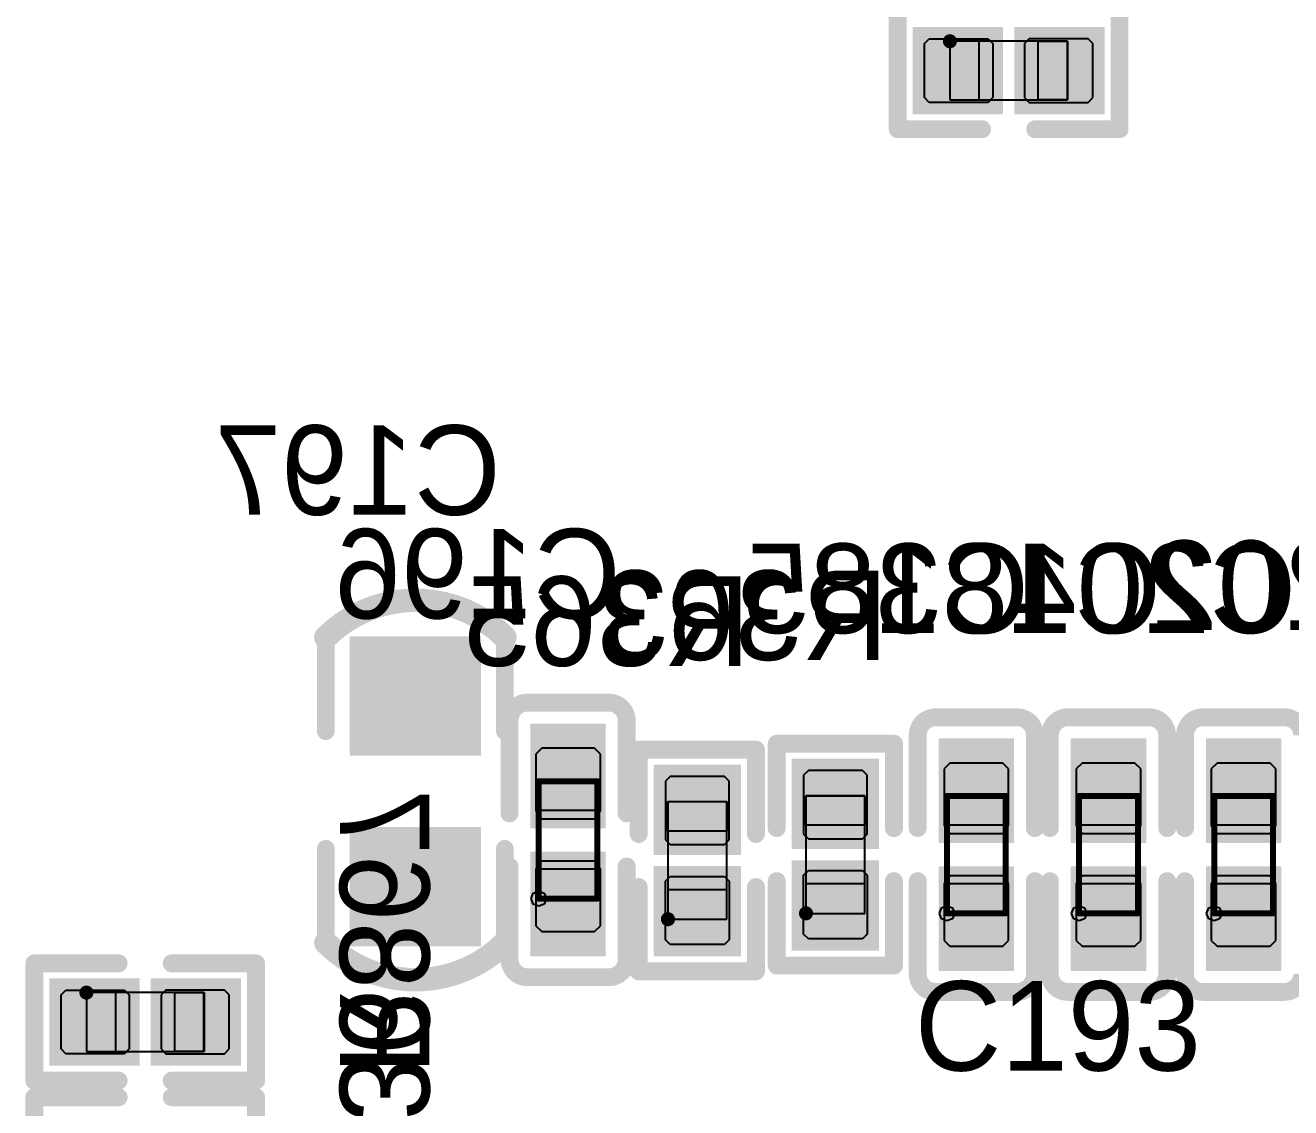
# Model space of a CAD drawing. Header units: millimetres. Extents: x 892 to 1144, y 1011 to 1123.
# Drawn here: x 1005.88 to 1016.65, y 1044.05 to 1053.26 of the extents above; entities that cross this region are included whole.
import ezdxf

# ---------------------------------------------------------------- set-up
doc = ezdxf.new("R2010")
doc.units = ezdxf.units.MM
for name, color, linetype in [('BottomLayer', 5, 'Continuous'), ('BottomOverlay', 54, 'Continuous'), ('BottomPaste', 16, 'Continuous'), ('BottomSolder', 6, 'Continuous'), ('Mechanical15', 56, 'Continuous'), ('Mechanical4', 56, 'Continuous'), ('Mechanical5', 56, 'Continuous'), ('Mechanical6', 56, 'Continuous'), ('TopOverlay', 2, 'Continuous')]:
    doc.layers.add(name, color=color, linetype=linetype)

msp = doc.modelspace()

# ---------------------------------------------------------------- linework, layer by layer
at = {"layer": 'BottomLayer'}
for points in [[(1013.534, 1052.605), (1014.1, 1052.605), (1013.534, 1053.145), (1014.1, 1053.145)], [(1014.4, 1052.605), (1014.966, 1052.605), (1014.4, 1053.145), (1014.966, 1053.145)], [(1008.743, 1047.144), (1009.657, 1047.144), (1008.743, 1047.956), (1009.657, 1047.956)], [(1010.77, 1046.475), (1010.77, 1047.265), (1010.23, 1046.475), (1010.23, 1047.265)], [(1014.245, 1046.35), (1014.245, 1047.14), (1013.705, 1046.35), (1013.705, 1047.14)], [(1015.37, 1046.35), (1015.37, 1047.14), (1014.83, 1046.35), (1014.83, 1047.14)], [(1016.52, 1046.35), (1016.52, 1047.14), (1015.98, 1046.35), (1015.98, 1047.14)], [(1011.87, 1046.3), (1011.87, 1046.866), (1011.33, 1046.3), (1011.33, 1046.866)], [(1013.045, 1046.35), (1013.045, 1046.916), (1012.505, 1046.35), (1012.505, 1046.916)], [(1008.743, 1045.52), (1009.657, 1045.52), (1008.743, 1046.332), (1009.657, 1046.332)], [(1010.77, 1045.385), (1010.77, 1046.175), (1010.23, 1045.385), (1010.23, 1046.175)], [(1011.87, 1045.434), (1011.87, 1046), (1011.33, 1045.434), (1011.33, 1046)], [(1013.045, 1045.484), (1013.045, 1046.05), (1012.505, 1045.484), (1012.505, 1046.05)], [(1014.245, 1045.26), (1014.245, 1046.05), (1013.705, 1045.26), (1013.705, 1046.05)], [(1015.37, 1045.26), (1015.37, 1046.05), (1014.83, 1045.26), (1014.83, 1046.05)], [(1016.52, 1045.26), (1016.52, 1046.05), (1015.98, 1045.26), (1015.98, 1046.05)], [(1006.184, 1044.505), (1006.75, 1044.505), (1006.184, 1045.045), (1006.75, 1045.045)], [(1007.05, 1044.505), (1007.616, 1044.505), (1007.05, 1045.045), (1007.616, 1045.045)]]:
    msp.add_solid(points, dxfattribs=at)
at = {"layer": 'BottomOverlay'}
for points, const_width in [([(1013.306, 1052.376), (1013.306, 1053.374)], 0.152), ([(1015.194, 1052.376), (1015.194, 1053.374)], 0.152), ([(1013.306, 1052.376), (1014.024, 1052.376)], 0.152), ([(1014.476, 1052.376), (1015.194, 1052.376)], 0.152), ([(1008.438, 1047.25), (1008.438, 1048.05)], 0.15), ([(1009.962, 1047.25), (1009.962, 1048.05)], 0.15), ([(1010.154, 1047.494), (1010.846, 1047.494)], 0.152), ([(1010.001, 1046.551), (1010.001, 1047.341)], 0.152), ([(1010.999, 1046.551), (1010.999, 1047.341)], 0.152), ([(1013.629, 1047.369), (1014.321, 1047.369)], 0.152), ([(1014.754, 1047.369), (1015.446, 1047.369)], 0.152), ([(1015.904, 1047.369), (1016.596, 1047.369)], 0.152), ([(1012.276, 1046.426), (1012.276, 1047.144)], 0.152), ([(1012.276, 1047.144), (1013.274, 1047.144)], 0.152), ([(1013.274, 1046.426), (1013.274, 1047.144)], 0.152), ([(1013.476, 1046.426), (1013.476, 1047.216)], 0.152), ([(1014.474, 1046.426), (1014.474, 1047.216)], 0.152), ([(1014.601, 1046.426), (1014.601, 1047.216)], 0.152), ([(1015.599, 1046.426), (1015.599, 1047.216)], 0.152), ([(1015.751, 1046.426), (1015.751, 1047.216)], 0.152), ([(1011.101, 1046.376), (1011.101, 1047.094)], 0.152), ([(1011.101, 1047.094), (1012.099, 1047.094)], 0.152), ([(1012.099, 1046.376), (1012.099, 1047.094)], 0.152), ([(1008.438, 1045.45), (1008.438, 1046.25)], 0.15), ([(1009.962, 1045.45), (1009.962, 1046.25)], 0.15), ([(1010.001, 1045.309), (1010.001, 1046.099)], 0.152), ([(1010.999, 1045.309), (1010.999, 1046.099)], 0.152), ([(1012.276, 1045.256), (1012.276, 1045.974)], 0.152), ([(1013.274, 1045.256), (1013.274, 1045.974)], 0.152), ([(1013.476, 1045.184), (1013.476, 1045.974)], 0.152), ([(1014.474, 1045.184), (1014.474, 1045.974)], 0.152), ([(1014.601, 1045.184), (1014.601, 1045.974)], 0.152), ([(1015.599, 1045.184), (1015.599, 1045.974)], 0.152), ([(1015.751, 1045.184), (1015.751, 1045.974)], 0.152), ([(1011.101, 1045.206), (1011.101, 1045.924)], 0.152), ([(1012.099, 1045.206), (1012.099, 1045.924)], 0.152), ([(1005.956, 1045.274), (1006.674, 1045.274)], 0.152), ([(1005.956, 1044.276), (1005.956, 1045.274)], 0.152), ([(1007.126, 1045.274), (1007.844, 1045.274)], 0.152), ([(1007.844, 1044.276), (1007.844, 1045.274)], 0.152), ([(1011.101, 1045.206), (1012.099, 1045.206)], 0.152), ([(1012.276, 1045.256), (1013.274, 1045.256)], 0.152), ([(1010.154, 1045.156), (1010.846, 1045.156)], 0.152), ([(1013.629, 1045.031), (1014.321, 1045.031)], 0.152), ([(1014.754, 1045.031), (1015.446, 1045.031)], 0.152), ([(1015.904, 1045.031), (1016.596, 1045.031)], 0.152), ([(1005.956, 1044.276), (1006.674, 1044.276)], 0.152), ([(1007.126, 1044.276), (1007.844, 1044.276)], 0.152), ([(1005.956, 1044.134), (1006.674, 1044.134)], 0.152), ([(1005.956, 1043.137), (1005.956, 1044.134)], 0.152), ([(1007.126, 1044.134), (1007.844, 1044.134)], 0.152), ([(1007.844, 1043.137), (1007.844, 1044.134)], 0.152)]:
    msp.add_lwpolyline(points, dxfattribs=dict(at, const_width=const_width))
for points, const_width in [([(1013.268, 1052.376, 1), (1013.344, 1052.376, 1)], 0.0762), ([(1013.268, 1052.376, 1), (1013.344, 1052.376, 1)], 0.0762), ([(1013.986, 1052.376, 1), (1014.062, 1052.376, 1)], 0.0762), ([(1014.438, 1052.376, 1), (1014.514, 1052.376, 1)], 0.0762), ([(1015.156, 1052.376, 1), (1015.232, 1052.376, 1)], 0.0762), ([(1015.156, 1052.376, 1), (1015.232, 1052.376, 1)], 0.0762), ([(1008.388, 1048.05, 1), (1008.488, 1048.05, 1)], 0.1), ([(1008.4, 1048.05, 1), (1008.475, 1048.05, 1)], 0.075), ([(1009.912, 1048.05, 1), (1010.012, 1048.05, 1)], 0.1), ([(1009.924, 1048.05, 1), (1009.999, 1048.05, 1)], 0.075), ([(1010.116, 1047.494, 1), (1010.192, 1047.494, 1)], 0.0762), ([(1010.116, 1047.494, 1), (1010.192, 1047.494, 1)], 0.0762), ([(1010.808, 1047.494, 1), (1010.884, 1047.494, 1)], 0.0762), ([(1010.808, 1047.494, 1), (1010.884, 1047.494, 1)], 0.0762), ([(1009.963, 1047.341, 1), (1010.039, 1047.341, 1)], 0.0762), ([(1009.963, 1047.341, 1), (1010.039, 1047.341, 1)], 0.0762), ([(1010.961, 1047.341, 1), (1011.037, 1047.341, 1)], 0.0762), ([(1010.961, 1047.341, 1), (1011.037, 1047.341, 1)], 0.0762), ([(1013.591, 1047.369, 1), (1013.667, 1047.369, 1)], 0.0762), ([(1013.591, 1047.369, 1), (1013.667, 1047.369, 1)], 0.0762), ([(1014.283, 1047.369, 1), (1014.359, 1047.369, 1)], 0.0762), ([(1014.283, 1047.369, 1), (1014.359, 1047.369, 1)], 0.0762), ([(1014.716, 1047.369, 1), (1014.792, 1047.369, 1)], 0.0762), ([(1014.716, 1047.369, 1), (1014.792, 1047.369, 1)], 0.0762), ([(1015.408, 1047.369, 1), (1015.484, 1047.369, 1)], 0.0762), ([(1015.408, 1047.369, 1), (1015.484, 1047.369, 1)], 0.0762), ([(1015.866, 1047.369, 1), (1015.942, 1047.369, 1)], 0.0762), ([(1015.866, 1047.369, 1), (1015.942, 1047.369, 1)], 0.0762), ([(1016.558, 1047.369, 1), (1016.634, 1047.369, 1)], 0.0762), ([(1016.558, 1047.369, 1), (1016.634, 1047.369, 1)], 0.0762), ([(1008.4, 1047.25, 1), (1008.475, 1047.25, 1)], 0.075), ([(1009.924, 1047.25, 1), (1009.999, 1047.25, 1)], 0.075), ([(1012.238, 1047.144, 1), (1012.314, 1047.144, 1)], 0.0762), ([(1012.238, 1047.144, 1), (1012.314, 1047.144, 1)], 0.0762), ([(1013.235, 1047.144, 1), (1013.312, 1047.144, 1)], 0.0762), ([(1013.235, 1047.144, 1), (1013.312, 1047.144, 1)], 0.0762), ([(1013.438, 1047.216, 1), (1013.514, 1047.216, 1)], 0.0762), ([(1013.438, 1047.216, 1), (1013.514, 1047.216, 1)], 0.0762), ([(1014.435, 1047.216, 1), (1014.512, 1047.216, 1)], 0.0762), ([(1014.435, 1047.216, 1), (1014.512, 1047.216, 1)], 0.0762), ([(1014.563, 1047.216, 1), (1014.639, 1047.216, 1)], 0.0762), ([(1014.563, 1047.216, 1), (1014.639, 1047.216, 1)], 0.0762), ([(1015.561, 1047.216, 1), (1015.637, 1047.216, 1)], 0.0762), ([(1015.561, 1047.216, 1), (1015.637, 1047.216, 1)], 0.0762), ([(1015.713, 1047.216, 1), (1015.789, 1047.216, 1)], 0.0762), ([(1015.713, 1047.216, 1), (1015.789, 1047.216, 1)], 0.0762), ([(1011.063, 1047.094, 1), (1011.139, 1047.094, 1)], 0.0762), ([(1011.063, 1047.094, 1), (1011.139, 1047.094, 1)], 0.0762), ([(1012.061, 1047.094, 1), (1012.137, 1047.094, 1)], 0.0762), ([(1012.061, 1047.094, 1), (1012.137, 1047.094, 1)], 0.0762), ([(1009.963, 1046.551, 1), (1010.039, 1046.551, 1)], 0.0762), ([(1010.961, 1046.551, 1), (1011.037, 1046.551, 1)], 0.0762), ([(1011.063, 1046.376, 1), (1011.139, 1046.376, 1)], 0.0762), ([(1012.061, 1046.376, 1), (1012.137, 1046.376, 1)], 0.0762), ([(1012.238, 1046.426, 1), (1012.314, 1046.426, 1)], 0.0762), ([(1013.235, 1046.426, 1), (1013.312, 1046.426, 1)], 0.0762), ([(1013.438, 1046.426, 1), (1013.514, 1046.426, 1)], 0.0762), ([(1014.435, 1046.426, 1), (1014.512, 1046.426, 1)], 0.0762), ([(1014.563, 1046.426, 1), (1014.639, 1046.426, 1)], 0.0762), ([(1015.561, 1046.426, 1), (1015.637, 1046.426, 1)], 0.0762), ([(1015.713, 1046.426, 1), (1015.789, 1046.426, 1)], 0.0762), ([(1008.4, 1046.25, 1), (1008.475, 1046.25, 1)], 0.075), ([(1009.924, 1046.25, 1), (1009.999, 1046.25, 1)], 0.075), ([(1009.963, 1046.099, 1), (1010.039, 1046.099, 1)], 0.0762), ([(1010.961, 1046.099, 1), (1011.037, 1046.099, 1)], 0.0762), ([(1012.238, 1045.974, 1), (1012.314, 1045.974, 1)], 0.0762), ([(1013.235, 1045.974, 1), (1013.312, 1045.974, 1)], 0.0762), ([(1013.438, 1045.974, 1), (1013.514, 1045.974, 1)], 0.0762), ([(1014.435, 1045.974, 1), (1014.512, 1045.974, 1)], 0.0762), ([(1014.563, 1045.974, 1), (1014.639, 1045.974, 1)], 0.0762), ([(1015.561, 1045.974, 1), (1015.637, 1045.974, 1)], 0.0762), ([(1015.713, 1045.974, 1), (1015.789, 1045.974, 1)], 0.0762), ([(1011.063, 1045.924, 1), (1011.139, 1045.924, 1)], 0.0762), ([(1012.061, 1045.924, 1), (1012.137, 1045.924, 1)], 0.0762), ([(1008.388, 1045.45, 1), (1008.488, 1045.45, 1)], 0.1), ([(1008.4, 1045.45, 1), (1008.475, 1045.45, 1)], 0.075), ([(1009.912, 1045.45, 1), (1010.012, 1045.45, 1)], 0.1), ([(1009.924, 1045.45, 1), (1009.999, 1045.45, 1)], 0.075), ([(1009.963, 1045.309, 1), (1010.039, 1045.309, 1)], 0.0762), ([(1009.963, 1045.309, 1), (1010.039, 1045.309, 1)], 0.0762), ([(1010.961, 1045.309, 1), (1011.037, 1045.309, 1)], 0.0762), ([(1010.961, 1045.309, 1), (1011.037, 1045.309, 1)], 0.0762), ([(1005.918, 1045.274, 1), (1005.994, 1045.274, 1)], 0.0762), ([(1005.918, 1045.274, 1), (1005.994, 1045.274, 1)], 0.0762), ([(1006.636, 1045.274, 1), (1006.712, 1045.274, 1)], 0.0762), ([(1007.088, 1045.274, 1), (1007.164, 1045.274, 1)], 0.0762), ([(1007.806, 1045.274, 1), (1007.882, 1045.274, 1)], 0.0762), ([(1007.806, 1045.274, 1), (1007.882, 1045.274, 1)], 0.0762), ([(1011.063, 1045.206, 1), (1011.139, 1045.206, 1)], 0.0762), ([(1011.063, 1045.206, 1), (1011.139, 1045.206, 1)], 0.0762), ([(1012.061, 1045.206, 1), (1012.137, 1045.206, 1)], 0.0762), ([(1012.061, 1045.206, 1), (1012.137, 1045.206, 1)], 0.0762), ([(1012.238, 1045.256, 1), (1012.314, 1045.256, 1)], 0.0762), ([(1012.238, 1045.256, 1), (1012.314, 1045.256, 1)], 0.0762), ([(1013.235, 1045.256, 1), (1013.312, 1045.256, 1)], 0.0762), ([(1013.235, 1045.256, 1), (1013.312, 1045.256, 1)], 0.0762), ([(1013.438, 1045.184, 1), (1013.514, 1045.184, 1)], 0.0762), ([(1013.438, 1045.184, 1), (1013.514, 1045.184, 1)], 0.0762), ([(1014.435, 1045.184, 1), (1014.512, 1045.184, 1)], 0.0762), ([(1014.435, 1045.184, 1), (1014.512, 1045.184, 1)], 0.0762), ([(1014.563, 1045.184, 1), (1014.639, 1045.184, 1)], 0.0762), ([(1014.563, 1045.184, 1), (1014.639, 1045.184, 1)], 0.0762), ([(1015.561, 1045.184, 1), (1015.637, 1045.184, 1)], 0.0762), ([(1015.561, 1045.184, 1), (1015.637, 1045.184, 1)], 0.0762), ([(1015.713, 1045.184, 1), (1015.789, 1045.184, 1)], 0.0762), ([(1015.713, 1045.184, 1), (1015.789, 1045.184, 1)], 0.0762), ([(1010.116, 1045.156, 1), (1010.192, 1045.156, 1)], 0.0762), ([(1010.116, 1045.156, 1), (1010.192, 1045.156, 1)], 0.0762), ([(1010.808, 1045.156, 1), (1010.884, 1045.156, 1)], 0.0762), ([(1010.808, 1045.156, 1), (1010.884, 1045.156, 1)], 0.0762), ([(1013.591, 1045.031, 1), (1013.667, 1045.031, 1)], 0.0762), ([(1013.591, 1045.031, 1), (1013.667, 1045.031, 1)], 0.0762), ([(1014.283, 1045.031, 1), (1014.359, 1045.031, 1)], 0.0762), ([(1014.283, 1045.031, 1), (1014.359, 1045.031, 1)], 0.0762), ([(1014.716, 1045.031, 1), (1014.792, 1045.031, 1)], 0.0762), ([(1014.716, 1045.031, 1), (1014.792, 1045.031, 1)], 0.0762), ([(1015.408, 1045.031, 1), (1015.484, 1045.031, 1)], 0.0762), ([(1015.408, 1045.031, 1), (1015.484, 1045.031, 1)], 0.0762), ([(1015.866, 1045.031, 1), (1015.942, 1045.031, 1)], 0.0762), ([(1015.866, 1045.031, 1), (1015.942, 1045.031, 1)], 0.0762), ([(1016.558, 1045.031, 1), (1016.634, 1045.031, 1)], 0.0762), ([(1016.558, 1045.031, 1), (1016.634, 1045.031, 1)], 0.0762), ([(1005.918, 1044.276, 1), (1005.994, 1044.276, 1)], 0.0762), ([(1005.918, 1044.276, 1), (1005.994, 1044.276, 1)], 0.0762), ([(1006.636, 1044.276, 1), (1006.712, 1044.276, 1)], 0.0762), ([(1007.088, 1044.276, 1), (1007.164, 1044.276, 1)], 0.0762), ([(1007.806, 1044.276, 1), (1007.882, 1044.276, 1)], 0.0762), ([(1007.806, 1044.276, 1), (1007.882, 1044.276, 1)], 0.0762), ([(1005.918, 1044.134, 1), (1005.994, 1044.134, 1)], 0.0762), ([(1005.918, 1044.134, 1), (1005.994, 1044.134, 1)], 0.0762), ([(1006.636, 1044.134, 1), (1006.712, 1044.134, 1)], 0.0762), ([(1007.088, 1044.134, 1), (1007.164, 1044.134, 1)], 0.0762), ([(1007.806, 1044.134, 1), (1007.882, 1044.134, 1)], 0.0762), ([(1007.806, 1044.134, 1), (1007.882, 1044.134, 1)], 0.0762)]:
    msp.add_lwpolyline(points, format="xyb", close=True, dxfattribs=dict(at, const_width=const_width))
for points, const_width in [([(1008.438, 1048.05, -0.414214), (1009.962, 1048.05)], 0.2), ([(1010.001, 1047.341, -0.414214), (1010.154, 1047.494)], 0.152), ([(1010.846, 1047.494, -0.414214), (1010.999, 1047.341)], 0.152), ([(1013.476, 1047.216, -0.414214), (1013.629, 1047.369)], 0.152), ([(1014.321, 1047.369, -0.414214), (1014.474, 1047.216)], 0.152), ([(1014.601, 1047.216, -0.414214), (1014.754, 1047.369)], 0.152), ([(1015.446, 1047.369, -0.414214), (1015.599, 1047.216)], 0.152), ([(1015.751, 1047.216, -0.414214), (1015.904, 1047.369)], 0.152), ([(1016.596, 1047.369, -0.414214), (1016.749, 1047.216)], 0.152), ([(1009.962, 1045.45, -0.414214), (1008.438, 1045.45)], 0.2), ([(1010.154, 1045.156, -0.414214), (1010.001, 1045.309)], 0.152), ([(1010.999, 1045.309, -0.414214), (1010.846, 1045.156)], 0.152), ([(1013.629, 1045.031, -0.414214), (1013.476, 1045.184)], 0.152), ([(1014.474, 1045.184, -0.414214), (1014.321, 1045.031)], 0.152), ([(1014.754, 1045.031, -0.414214), (1014.601, 1045.184)], 0.152), ([(1015.599, 1045.184, -0.414214), (1015.446, 1045.031)], 0.152), ([(1015.904, 1045.031, -0.414214), (1015.751, 1045.184)], 0.152), ([(1016.749, 1045.184, -0.414214), (1016.596, 1045.031)], 0.152)]:
    msp.add_lwpolyline(points, format="xyb", dxfattribs=dict(at, const_width=const_width))
at = {"layer": 'BottomPaste'}
for p, q in [((1013.534, 1053.105), (1013.574, 1053.145)), ((1013.574, 1053.145), (1014.075, 1053.145)), ((1014.075, 1053.145), (1014.115, 1053.105)), ((1014.425, 1053.145), (1014.385, 1053.105)), ((1014.926, 1053.145), (1014.425, 1053.145)), ((1014.966, 1053.105), (1014.926, 1053.145)), ((1013.534, 1052.645), (1013.534, 1053.105)), ((1014.115, 1053.105), (1014.115, 1052.645)), ((1014.385, 1053.105), (1014.385, 1052.645)), ((1014.966, 1052.645), (1014.966, 1053.105)), ((1013.574, 1052.605), (1013.534, 1052.645)), ((1014.075, 1052.605), (1013.574, 1052.605)), ((1014.115, 1052.645), (1014.075, 1052.605)), ((1014.385, 1052.645), (1014.425, 1052.605)), ((1014.425, 1052.605), (1014.926, 1052.605)), ((1014.926, 1052.605), (1014.966, 1052.645)), ((1010.275, 1047.105), (1010.225, 1047.055)), ((1010.725, 1047.105), (1010.275, 1047.105)), ((1010.775, 1047.055), (1010.725, 1047.105)), ((1010.225, 1047.055), (1010.225, 1046.575)), ((1010.775, 1046.575), (1010.775, 1047.055)), ((1013.75, 1046.98), (1013.7, 1046.93)), ((1014.2, 1046.98), (1013.75, 1046.98)), ((1014.25, 1046.93), (1014.2, 1046.98)), ((1014.875, 1046.98), (1014.825, 1046.93)), ((1015.325, 1046.98), (1014.875, 1046.98)), ((1015.375, 1046.93), (1015.325, 1046.98)), ((1016.025, 1046.98), (1015.975, 1046.93)), ((1016.475, 1046.98), (1016.025, 1046.98)), ((1016.525, 1046.93), (1016.475, 1046.98)), ((1011.37, 1046.866), (1011.33, 1046.826)), ((1011.83, 1046.866), (1011.37, 1046.866)), ((1011.87, 1046.826), (1011.83, 1046.866)), ((1012.545, 1046.916), (1012.505, 1046.876)), ((1012.505, 1046.876), (1012.505, 1046.375)), ((1013.005, 1046.916), (1012.545, 1046.916)), ((1013.045, 1046.876), (1013.005, 1046.916)), ((1013.045, 1046.375), (1013.045, 1046.876)), ((1013.7, 1046.93), (1013.7, 1046.45)), ((1014.25, 1046.45), (1014.25, 1046.93)), ((1014.825, 1046.93), (1014.825, 1046.45)), ((1015.375, 1046.45), (1015.375, 1046.93)), ((1015.975, 1046.93), (1015.975, 1046.45)), ((1016.525, 1046.45), (1016.525, 1046.93)), ((1011.33, 1046.826), (1011.33, 1046.325)), ((1011.87, 1046.325), (1011.87, 1046.826)), ((1010.225, 1046.575), (1010.275, 1046.505)), ((1010.725, 1046.505), (1010.775, 1046.575)), ((1010.275, 1046.505), (1010.725, 1046.505)), ((1013.7, 1046.45), (1013.75, 1046.38)), ((1014.2, 1046.38), (1014.25, 1046.45)), ((1014.825, 1046.45), (1014.875, 1046.38)), ((1015.325, 1046.38), (1015.375, 1046.45)), ((1015.975, 1046.45), (1016.025, 1046.38)), ((1016.475, 1046.38), (1016.525, 1046.45)), ((1011.33, 1046.325), (1011.37, 1046.285)), ((1011.83, 1046.285), (1011.87, 1046.325)), ((1012.505, 1046.375), (1012.545, 1046.335)), ((1012.545, 1046.335), (1013.005, 1046.335)), ((1013.005, 1046.335), (1013.045, 1046.375)), ((1013.75, 1046.38), (1014.2, 1046.38)), ((1014.875, 1046.38), (1015.325, 1046.38)), ((1016.025, 1046.38), (1016.475, 1046.38)), ((1011.37, 1046.285), (1011.83, 1046.285)), ((1010.275, 1046.145), (1010.225, 1046.075)), ((1010.725, 1046.145), (1010.275, 1046.145)), ((1010.775, 1046.075), (1010.725, 1046.145)), ((1010.225, 1046.075), (1010.225, 1045.595)), ((1010.775, 1045.595), (1010.775, 1046.075)), ((1011.33, 1045.975), (1011.37, 1046.015)), ((1011.37, 1046.015), (1011.83, 1046.015)), ((1011.83, 1046.015), (1011.87, 1045.975)), ((1012.505, 1046.025), (1012.545, 1046.065)), ((1012.505, 1045.524), (1012.505, 1046.025)), ((1012.545, 1046.065), (1013.005, 1046.065)), ((1013.005, 1046.065), (1013.045, 1046.025)), ((1013.045, 1046.025), (1013.045, 1045.524)), ((1013.75, 1046.02), (1013.7, 1045.95)), ((1014.2, 1046.02), (1013.75, 1046.02)), ((1014.25, 1045.95), (1014.2, 1046.02)), ((1014.875, 1046.02), (1014.825, 1045.95)), ((1015.325, 1046.02), (1014.875, 1046.02)), ((1015.375, 1045.95), (1015.325, 1046.02)), ((1016.025, 1046.02), (1015.975, 1045.95)), ((1016.475, 1046.02), (1016.025, 1046.02)), ((1016.525, 1045.95), (1016.475, 1046.02)), ((1011.33, 1045.474), (1011.33, 1045.975)), ((1011.87, 1045.975), (1011.87, 1045.474)), ((1013.7, 1045.95), (1013.7, 1045.47)), ((1014.25, 1045.47), (1014.25, 1045.95)), ((1014.825, 1045.95), (1014.825, 1045.47)), ((1015.375, 1045.47), (1015.375, 1045.95)), ((1015.975, 1045.95), (1015.975, 1045.47)), ((1016.525, 1045.47), (1016.525, 1045.95)), ((1010.225, 1045.595), (1010.275, 1045.545)), ((1010.725, 1045.545), (1010.775, 1045.595)), ((1010.275, 1045.545), (1010.725, 1045.545)), ((1011.37, 1045.434), (1011.33, 1045.474)), ((1011.87, 1045.474), (1011.83, 1045.434)), ((1012.545, 1045.484), (1012.505, 1045.524)), ((1013.005, 1045.484), (1012.545, 1045.484)), ((1013.045, 1045.524), (1013.005, 1045.484)), ((1013.7, 1045.47), (1013.75, 1045.42)), ((1014.2, 1045.42), (1014.25, 1045.47)), ((1014.825, 1045.47), (1014.875, 1045.42)), ((1015.325, 1045.42), (1015.375, 1045.47)), ((1015.975, 1045.47), (1016.025, 1045.42)), ((1016.475, 1045.42), (1016.525, 1045.47)), ((1011.83, 1045.434), (1011.37, 1045.434)), ((1013.75, 1045.42), (1014.2, 1045.42)), ((1014.875, 1045.42), (1015.325, 1045.42)), ((1016.025, 1045.42), (1016.475, 1045.42)), ((1006.184, 1045.005), (1006.224, 1045.045)), ((1006.224, 1045.045), (1006.725, 1045.045)), ((1006.725, 1045.045), (1006.765, 1045.005)), ((1007.075, 1045.045), (1007.035, 1045.005)), ((1007.576, 1045.045), (1007.075, 1045.045)), ((1007.616, 1045.005), (1007.576, 1045.045)), ((1006.184, 1044.545), (1006.184, 1045.005)), ((1006.765, 1045.005), (1006.765, 1044.545)), ((1007.035, 1045.005), (1007.035, 1044.545)), ((1007.616, 1044.545), (1007.616, 1045.005)), ((1006.224, 1044.505), (1006.184, 1044.545)), ((1006.725, 1044.505), (1006.224, 1044.505)), ((1006.765, 1044.545), (1006.725, 1044.505)), ((1007.035, 1044.545), (1007.075, 1044.505)), ((1007.075, 1044.505), (1007.576, 1044.505)), ((1007.576, 1044.505), (1007.616, 1044.545))]:
    msp.add_line(p, q, dxfattribs=at)
for points in [[(1013.534, 1052.605), (1014.1, 1052.605), (1013.534, 1053.145), (1014.1, 1053.145)], [(1014.4, 1052.605), (1014.966, 1052.605), (1014.4, 1053.145), (1014.966, 1053.145)], [(1008.743, 1047.144), (1009.657, 1047.144), (1008.743, 1047.956), (1009.657, 1047.956)], [(1010.77, 1046.475), (1010.77, 1047.265), (1010.23, 1046.475), (1010.23, 1047.265)], [(1014.245, 1046.35), (1014.245, 1047.14), (1013.705, 1046.35), (1013.705, 1047.14)], [(1015.37, 1046.35), (1015.37, 1047.14), (1014.83, 1046.35), (1014.83, 1047.14)], [(1016.52, 1046.35), (1016.52, 1047.14), (1015.98, 1046.35), (1015.98, 1047.14)], [(1011.87, 1046.3), (1011.87, 1046.866), (1011.33, 1046.3), (1011.33, 1046.866)], [(1013.045, 1046.35), (1013.045, 1046.916), (1012.505, 1046.35), (1012.505, 1046.916)], [(1008.743, 1045.52), (1009.657, 1045.52), (1008.743, 1046.332), (1009.657, 1046.332)], [(1010.77, 1045.385), (1010.77, 1046.175), (1010.23, 1045.385), (1010.23, 1046.175)], [(1011.87, 1045.434), (1011.87, 1046), (1011.33, 1045.434), (1011.33, 1046)], [(1013.045, 1045.484), (1013.045, 1046.05), (1012.505, 1045.484), (1012.505, 1046.05)], [(1014.245, 1045.26), (1014.245, 1046.05), (1013.705, 1045.26), (1013.705, 1046.05)], [(1015.37, 1045.26), (1015.37, 1046.05), (1014.83, 1045.26), (1014.83, 1046.05)], [(1016.52, 1045.26), (1016.52, 1046.05), (1015.98, 1045.26), (1015.98, 1046.05)], [(1006.184, 1044.505), (1006.75, 1044.505), (1006.184, 1045.045), (1006.75, 1045.045)], [(1007.05, 1044.505), (1007.616, 1044.505), (1007.05, 1045.045), (1007.616, 1045.045)]]:
    msp.add_solid(points, dxfattribs=at)
at = {"layer": 'BottomSolder'}
for points in [[(1013.433, 1052.503), (1014.202, 1052.503), (1013.433, 1053.247), (1014.202, 1053.247)], [(1014.298, 1052.503), (1015.067, 1052.503), (1014.298, 1053.247), (1015.067, 1053.247)], [(1008.641, 1047.042), (1009.759, 1047.042), (1008.641, 1048.058), (1009.759, 1048.058)], [(1010.821, 1046.424), (1010.821, 1047.316), (1010.179, 1046.424), (1010.179, 1047.316)], [(1014.296, 1046.299), (1014.296, 1047.191), (1013.654, 1046.299), (1013.654, 1047.191)], [(1015.421, 1046.299), (1015.421, 1047.191), (1014.779, 1046.299), (1014.779, 1047.191)], [(1016.571, 1046.299), (1016.571, 1047.191), (1015.929, 1046.299), (1015.929, 1047.191)], [(1013.147, 1046.248), (1013.147, 1047.017), (1012.403, 1046.248), (1012.403, 1047.017)], [(1011.972, 1046.198), (1011.972, 1046.967), (1011.228, 1046.198), (1011.228, 1046.967)], [(1008.641, 1045.418), (1009.759, 1045.418), (1008.641, 1046.434), (1009.759, 1046.434)], [(1010.821, 1045.334), (1010.821, 1046.226), (1010.179, 1045.334), (1010.179, 1046.226)], [(1013.147, 1045.383), (1013.147, 1046.152), (1012.403, 1045.383), (1012.403, 1046.152)], [(1011.972, 1045.333), (1011.972, 1046.102), (1011.228, 1045.333), (1011.228, 1046.102)], [(1014.296, 1045.209), (1014.296, 1046.101), (1013.654, 1045.209), (1013.654, 1046.101)], [(1015.421, 1045.209), (1015.421, 1046.101), (1014.779, 1045.209), (1014.779, 1046.101)], [(1016.571, 1045.209), (1016.571, 1046.101), (1015.929, 1045.209), (1015.929, 1046.101)], [(1006.083, 1044.403), (1006.852, 1044.403), (1006.083, 1045.147), (1006.852, 1045.147)], [(1006.948, 1044.403), (1007.717, 1044.403), (1006.948, 1045.147), (1007.717, 1045.147)]]:
    msp.add_solid(points, dxfattribs=at)
at = {"layer": 'Mechanical15'}
for p, q in [((1010.25, 1046.575), (1010.25, 1046.825)), ((1010.25, 1046.825), (1010.75, 1046.825)), ((1010.75, 1046.825), (1010.75, 1046.575)), ((1013.725, 1046.45), (1013.725, 1046.7)), ((1013.725, 1046.7), (1014.225, 1046.7)), ((1014.225, 1046.7), (1014.225, 1046.45)), ((1014.85, 1046.45), (1014.85, 1046.7)), ((1014.85, 1046.7), (1015.35, 1046.7)), ((1015.35, 1046.7), (1015.35, 1046.45)), ((1016, 1046.45), (1016, 1046.7)), ((1016, 1046.7), (1016.5, 1046.7)), ((1016.5, 1046.7), (1016.5, 1046.45)), ((1010.75, 1046.575), (1010.25, 1046.575)), ((1014.225, 1046.45), (1013.725, 1046.45)), ((1015.35, 1046.45), (1014.85, 1046.45)), ((1016.5, 1046.45), (1016, 1046.45)), ((1010.25, 1046.075), (1010.25, 1045.825)), ((1010.75, 1046.075), (1010.25, 1046.075)), ((1010.75, 1045.825), (1010.75, 1046.075)), ((1013.725, 1045.95), (1013.725, 1045.7)), ((1014.225, 1045.95), (1013.725, 1045.95)), ((1014.225, 1045.7), (1014.225, 1045.95)), ((1014.85, 1045.95), (1014.85, 1045.7)), ((1015.35, 1045.95), (1014.85, 1045.95)), ((1015.35, 1045.7), (1015.35, 1045.95)), ((1016, 1045.95), (1016, 1045.7)), ((1016.5, 1045.95), (1016, 1045.95)), ((1016.5, 1045.7), (1016.5, 1045.95)), ((1010.185, 1045.825), (1010.204, 1045.871)), ((1010.204, 1045.779), (1010.185, 1045.825)), ((1010.204, 1045.871), (1010.25, 1045.89)), ((1010.25, 1045.89), (1010.25, 1045.89)), ((1010.25, 1045.89), (1010.296, 1045.871)), ((1010.25, 1045.825), (1010.75, 1045.825)), ((1010.296, 1045.871), (1010.315, 1045.825)), ((1010.315, 1045.825), (1010.296, 1045.779)), ((1010.25, 1045.76), (1010.204, 1045.779)), ((1010.296, 1045.779), (1010.25, 1045.76)), ((1010.25, 1045.76), (1010.25, 1045.76)), ((1013.66, 1045.7), (1013.679, 1045.746)), ((1013.679, 1045.654), (1013.66, 1045.7)), ((1013.679, 1045.746), (1013.725, 1045.765)), ((1013.725, 1045.765), (1013.725, 1045.765)), ((1013.725, 1045.765), (1013.771, 1045.746)), ((1013.725, 1045.7), (1014.225, 1045.7)), ((1013.771, 1045.746), (1013.79, 1045.7)), ((1013.79, 1045.7), (1013.771, 1045.654)), ((1014.785, 1045.7), (1014.804, 1045.746)), ((1014.804, 1045.654), (1014.785, 1045.7)), ((1014.804, 1045.746), (1014.85, 1045.765)), ((1014.85, 1045.765), (1014.85, 1045.765)), ((1014.85, 1045.765), (1014.896, 1045.746)), ((1014.85, 1045.7), (1015.35, 1045.7)), ((1014.896, 1045.746), (1014.915, 1045.7)), ((1014.915, 1045.7), (1014.896, 1045.654)), ((1015.935, 1045.7), (1015.954, 1045.746)), ((1015.954, 1045.654), (1015.935, 1045.7)), ((1015.954, 1045.746), (1016, 1045.765)), ((1016, 1045.765), (1016, 1045.765)), ((1016, 1045.765), (1016.046, 1045.746)), ((1016, 1045.7), (1016.5, 1045.7)), ((1016.046, 1045.746), (1016.065, 1045.7)), ((1016.065, 1045.7), (1016.046, 1045.654)), ((1013.725, 1045.635), (1013.679, 1045.654)), ((1013.771, 1045.654), (1013.725, 1045.635)), ((1013.725, 1045.635), (1013.725, 1045.635)), ((1014.85, 1045.635), (1014.804, 1045.654)), ((1014.896, 1045.654), (1014.85, 1045.635)), ((1014.85, 1045.635), (1014.85, 1045.635)), ((1016, 1045.635), (1015.954, 1045.654)), ((1016.046, 1045.654), (1016, 1045.635)), ((1016, 1045.635), (1016, 1045.635))]:
    msp.add_line(p, q, dxfattribs=at)
at = {"layer": 'Mechanical15', "const_width": 0.0508}
for points in [[(1010.25, 1045.825), (1010.25, 1046.825)], [(1010.25, 1046.825), (1010.75, 1046.825)], [(1010.75, 1045.825), (1010.75, 1046.825)], [(1013.725, 1045.7), (1013.725, 1046.7)], [(1013.725, 1046.7), (1014.225, 1046.7)], [(1014.225, 1045.7), (1014.225, 1046.7)], [(1014.85, 1045.7), (1014.85, 1046.7)], [(1014.85, 1046.7), (1015.35, 1046.7)], [(1015.35, 1045.7), (1015.35, 1046.7)], [(1016, 1045.7), (1016, 1046.7)], [(1016, 1046.7), (1016.5, 1046.7)], [(1016.5, 1045.7), (1016.5, 1046.7)], [(1010.25, 1045.825), (1010.75, 1045.825)], [(1013.725, 1045.7), (1014.225, 1045.7)], [(1014.85, 1045.7), (1015.35, 1045.7)], [(1016, 1045.7), (1016.5, 1045.7)]]:
    msp.add_lwpolyline(points, dxfattribs=at)
at = {"layer": 'Mechanical15', "const_width": 0.0254}
for points in [[(1010.237, 1046.825, 1), (1010.263, 1046.825, 1)], [(1010.237, 1046.825, 1), (1010.263, 1046.825, 1)], [(1010.737, 1046.825, 1), (1010.763, 1046.825, 1)], [(1010.737, 1046.825, 1), (1010.763, 1046.825, 1)], [(1013.712, 1046.7, 1), (1013.738, 1046.7, 1)], [(1013.712, 1046.7, 1), (1013.738, 1046.7, 1)], [(1014.212, 1046.7, 1), (1014.238, 1046.7, 1)], [(1014.212, 1046.7, 1), (1014.238, 1046.7, 1)], [(1014.837, 1046.7, 1), (1014.863, 1046.7, 1)], [(1014.837, 1046.7, 1), (1014.863, 1046.7, 1)], [(1015.337, 1046.7, 1), (1015.363, 1046.7, 1)], [(1015.337, 1046.7, 1), (1015.363, 1046.7, 1)], [(1015.987, 1046.7, 1), (1016.013, 1046.7, 1)], [(1015.987, 1046.7, 1), (1016.013, 1046.7, 1)], [(1016.487, 1046.7, 1), (1016.513, 1046.7, 1)], [(1016.487, 1046.7, 1), (1016.513, 1046.7, 1)], [(1010.237, 1045.825, 1), (1010.263, 1045.825, 1)], [(1010.237, 1045.825, 1), (1010.263, 1045.825, 1)], [(1010.737, 1045.825, 1), (1010.763, 1045.825, 1)], [(1010.737, 1045.825, 1), (1010.763, 1045.825, 1)], [(1013.712, 1045.7, 1), (1013.738, 1045.7, 1)], [(1013.712, 1045.7, 1), (1013.738, 1045.7, 1)], [(1014.212, 1045.7, 1), (1014.238, 1045.7, 1)], [(1014.212, 1045.7, 1), (1014.238, 1045.7, 1)], [(1014.837, 1045.7, 1), (1014.863, 1045.7, 1)], [(1014.837, 1045.7, 1), (1014.863, 1045.7, 1)], [(1015.337, 1045.7, 1), (1015.363, 1045.7, 1)], [(1015.337, 1045.7, 1), (1015.363, 1045.7, 1)], [(1015.987, 1045.7, 1), (1016.013, 1045.7, 1)], [(1015.987, 1045.7, 1), (1016.013, 1045.7, 1)], [(1016.487, 1045.7, 1), (1016.513, 1045.7, 1)], [(1016.487, 1045.7, 1), (1016.513, 1045.7, 1)]]:
    msp.add_lwpolyline(points, format="xyb", close=True, dxfattribs=at)
at = {"layer": 'Mechanical4'}
for p, q in [((1014.75, 1053.125), (1013.75, 1053.125)), ((1013.75, 1053.125), (1013.75, 1052.625)), ((1014.75, 1052.625), (1014.75, 1053.125)), ((1013.75, 1052.625), (1014.75, 1052.625)), ((1011.35, 1046.65), (1011.35, 1045.65)), ((1011.85, 1046.65), (1011.35, 1046.65)), ((1011.85, 1045.65), (1011.85, 1046.65)), ((1012.525, 1046.7), (1012.525, 1045.7)), ((1013.025, 1046.7), (1012.525, 1046.7)), ((1013.025, 1045.7), (1013.025, 1046.7)), ((1012.525, 1045.7), (1013.025, 1045.7)), ((1011.35, 1045.65), (1011.85, 1045.65)), ((1007.4, 1045.025), (1006.4, 1045.025)), ((1006.4, 1045.025), (1006.4, 1044.525)), ((1007.4, 1044.525), (1007.4, 1045.025)), ((1006.4, 1044.525), (1007.4, 1044.525))]:
    msp.add_line(p, q, dxfattribs=at)
at = {"layer": 'Mechanical5'}
for p, q in [((1014, 1053.125), (1013.75, 1053.125)), ((1013.75, 1053.125), (1013.75, 1052.625)), ((1014, 1052.625), (1014, 1053.125)), ((1014.501, 1053.125), (1014.751, 1053.125)), ((1014.501, 1052.625), (1014.501, 1053.125)), ((1014.751, 1053.125), (1014.751, 1052.625)), ((1013.75, 1052.625), (1014, 1052.625)), ((1014.751, 1052.625), (1014.501, 1052.625)), ((1011.35, 1046.401), (1011.35, 1046.651)), ((1011.35, 1046.651), (1011.85, 1046.651)), ((1011.85, 1046.651), (1011.85, 1046.401)), ((1012.525, 1046.451), (1012.525, 1046.701)), ((1012.525, 1046.701), (1013.025, 1046.701)), ((1013.025, 1046.701), (1013.025, 1046.451)), ((1013.025, 1046.451), (1012.525, 1046.451)), ((1011.85, 1046.401), (1011.35, 1046.401)), ((1011.35, 1045.9), (1011.35, 1045.65)), ((1011.85, 1045.9), (1011.35, 1045.9)), ((1011.85, 1045.65), (1011.85, 1045.9)), ((1012.525, 1045.95), (1012.525, 1045.7)), ((1013.025, 1045.95), (1012.525, 1045.95)), ((1013.025, 1045.7), (1013.025, 1045.95)), ((1012.525, 1045.7), (1013.025, 1045.7)), ((1011.35, 1045.65), (1011.85, 1045.65)), ((1006.65, 1045.025), (1006.4, 1045.025)), ((1006.4, 1045.025), (1006.4, 1044.525)), ((1006.65, 1044.525), (1006.65, 1045.025)), ((1007.151, 1045.025), (1007.401, 1045.025)), ((1007.151, 1044.525), (1007.151, 1045.025)), ((1007.401, 1045.025), (1007.401, 1044.525)), ((1006.4, 1044.525), (1006.65, 1044.525)), ((1007.401, 1044.525), (1007.151, 1044.525))]:
    msp.add_line(p, q, dxfattribs=at)
at = {"layer": 'Mechanical6'}
for points, const_width in [([(1013.78, 1053.125, 1), (1013.72, 1053.125, 1)], 0.06), ([(1013.705, 1053.125, 1), (1013.735, 1053.125, 1)], 0.03), ([(1013.765, 1053.125, 1), (1013.795, 1053.125, 1)], 0.03), ([(1011.38, 1045.65, 1), (1011.32, 1045.65, 1)], 0.06), ([(1011.305, 1045.65, 1), (1011.335, 1045.65, 1)], 0.03), ([(1011.365, 1045.65, 1), (1011.395, 1045.65, 1)], 0.03), ([(1012.555, 1045.7, 1), (1012.495, 1045.7, 1)], 0.06), ([(1012.48, 1045.7, 1), (1012.51, 1045.7, 1)], 0.03), ([(1012.54, 1045.7, 1), (1012.57, 1045.7, 1)], 0.03), ([(1006.43, 1045.025, 1), (1006.37, 1045.025, 1)], 0.06), ([(1006.355, 1045.025, 1), (1006.385, 1045.025, 1)], 0.03), ([(1006.415, 1045.025, 1), (1006.445, 1045.025, 1)], 0.03)]:
    msp.add_lwpolyline(points, format="xyb", close=True, dxfattribs=dict(at, const_width=const_width))

# ---------------------------------------------------------------- texts
at = {"layer": 'BottomOverlay', "text_generation_flag": 2}
for s, p in [('C197', (1009.928, 1049.093)), ('C196', (1010.949, 1048.211)), ('C185', (1014.424, 1048.086)), ('C183', (1015.549, 1048.086)), ('C204', (1016.699, 1048.086)), ('C202', (1017.899, 1048.111)), ('R363', (1013.224, 1047.857)), ('R365', (1012.049, 1047.807))]:
    msp.add_text(s, height=0.762, dxfattribs=at).set_placement(p)
for s, p in [('R367', (1008.557, 1044.326)), ('R368', (1008.557, 1043.187))]:
    msp.add_text(s, height=0.762, rotation=270, dxfattribs=at).set_placement(p)
at = {"layer": 'TopOverlay'}
msp.add_text('C193', height=0.762, dxfattribs=at).set_placement((1013.451, 1044.361))

doc.saveas('drawing.dxf')
